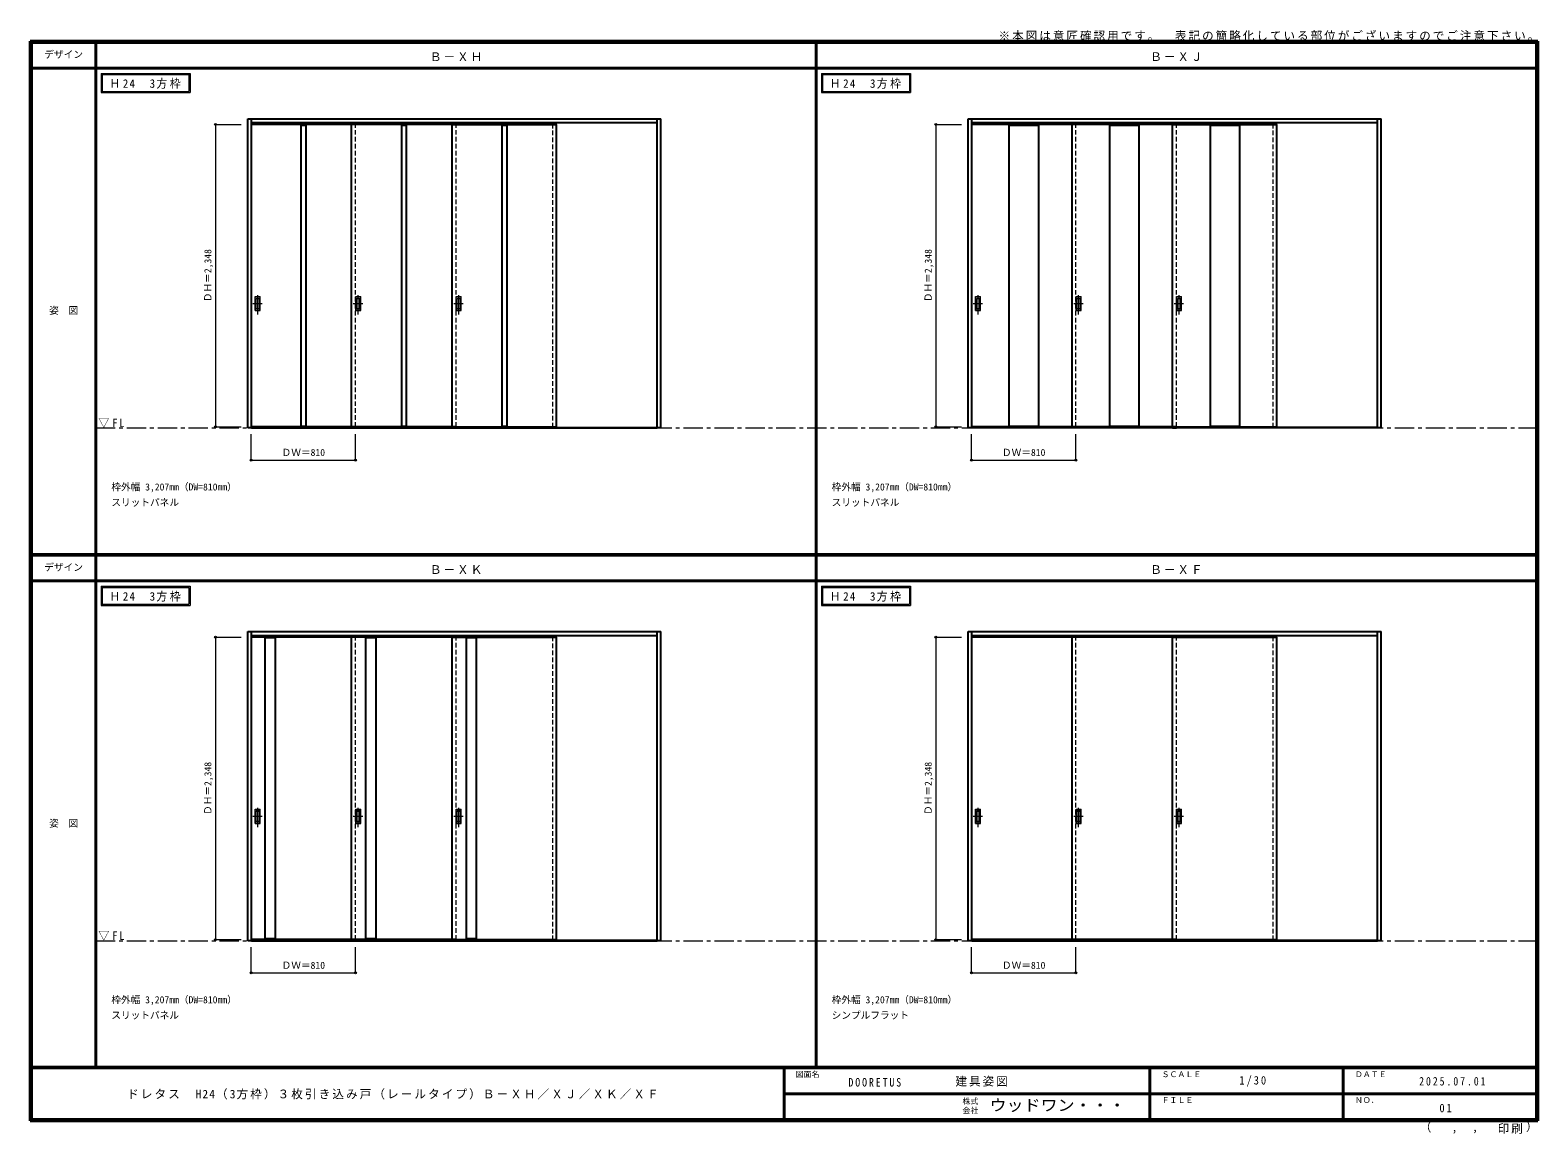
# Model space of a CAD drawing. Units: millimetres, scale not verified. Extents: x -6000 to 5700, y -4307 to 4260.
import ezdxf
from ezdxf.enums import TextEntityAlignment as Align

# ---------------------------------------------------------------- set-up
doc = ezdxf.new("R2010")
doc.units = ezdxf.units.MM
doc.header["$LTSCALE"] = 30
doc.header["$PDMODE"] = 32
doc.header["$PDSIZE"] = 15
doc.linetypes.add('CHAIN1', pattern=[8, 5, -1, 1, -1])
doc.linetypes.add('DASHED1', pattern=[1.8, 1.2, -0.6])
for name, color, linetype, lineweight in [('0-1_通り芯', 7, 'CHAIN1', 18), ('0-2_扉', 3, 'Continuous', 25), ('0-3_仕上げ', 7, 'Continuous', 18), ('0-4_枠', 3, 'Continuous', 25), ('0-6_引手', 7, 'Continuous', 18), ('0-A_文字', 7, 'Continuous', 18), ('0-B_寸法', 4, 'Continuous', 9), ('F-1_枠', 6, 'Continuous', 40)]:
    doc.layers.add(name, color=color, linetype=linetype, lineweight=lineweight)
doc.layers.add('F-A_文字', color=7, linetype='Continuous')
doc.styles.add('ＭＳ ゴシック', font='')
doc.styles.get('ＭＳ ゴシック').set_extended_font_data('MS Gothic')

msp = doc.modelspace()

# ---------------------------------------------------------------- linework, layer by layer
at = {"layer": '0-1_通り芯'}
for p, q in [((-5490, 1173), (5690, 1173)), ((-5490, -2807.5), (5690, -2807.5))]:
    msp.add_line(p, q, dxfattribs=at)
at = {"layer": '0-2_扉', "color": 4, "linetype": 'DASHED1', "lineweight": 9}
for p, q in [((-4282, 3529), (-4285, 3529)), ((-4285, 1181), (-4285, 3529)), ((-3475, 1181), (-3475, 3529)), ((-2695, 1181), (-2695, 3529)), ((-1945, 1176), (-1945, 3543)), ((-1915, 1176), (-1915, 3543)), ((1308, 3529), (1305, 3529)), ((1305, 1181), (1305, 3529)), ((2115, 1181), (2115, 3529)), ((2895, 1181), (2895, 3529)), ((3645, 1176), (3645, 3543)), ((3675, 1176), (3675, 3543)), ((-4285, 1181), (-4282, 1181)), ((1308, 1181), (1305, 1181)), ((-4282, -451.5), (-4285, -451.5)), ((-4285, -2799.5), (-4285, -451.5)), ((-3475, -2799.5), (-3475, -451.5)), ((-2695, -2799.5), (-2695, -451.5)), ((-1945, -2804.5), (-1945, -437.5)), ((-1915, -2804.5), (-1915, -437.5)), ((1308, -451.5), (1305, -451.5)), ((1305, -2799.5), (1305, -451.5)), ((2115, -2799.5), (2115, -451.5)), ((2895, -2799.5), (2895, -451.5)), ((3645, -2804.5), (3645, -437.5)), ((3675, -2804.5), (3675, -437.5)), ((-4282, -2799.5), (-4285, -2799.5)), ((1308, -2799.5), (1305, -2799.5))]:
    msp.add_line(p, q, dxfattribs=at)
at = {"layer": '0-2_扉'}
for p, q in [((-3475, 3529), (-4282, 3529)), ((-3899, 3529), (-3899, 1181)), ((-3861, 3529), (-3861, 1181)), ((-2695, 3529), (-3505, 3529)), ((-3505, 1181), (-3505, 3529)), ((-3119, 3529), (-3119, 1181)), ((-3081, 3529), (-3081, 1181)), ((-2725, 3529), (-1915, 3529)), ((-2725, 1181), (-2725, 3529)), ((-2339, 3529), (-2339, 1181)), ((-2301, 3529), (-2301, 1181)), ((-1915, 1181), (-1915, 3529)), ((2085, 3529), (1308, 3529)), ((1596, 3529), (1596, 1181)), ((1824, 3529), (1824, 1181)), ((2895, 3529), (2085, 3529)), ((2085, 1181), (2085, 3529)), ((2376, 3529), (2376, 1181)), ((2604, 3529), (2604, 1181)), ((2865, 3529), (3675, 3529)), ((2865, 1181), (2865, 3529)), ((3156, 3529), (3156, 1181)), ((3384, 3529), (3384, 1181)), ((3675, 1181), (3675, 3529)), ((-3475, 1181), (-4282, 1181)), ((-2695, 1181), (-3505, 1181)), ((-2725, 1181), (-1915, 1181)), ((-2725, 1173), (-2695, 1173)), ((2085, 1181), (1308, 1181)), ((2895, 1181), (2085, 1181)), ((2865, 1181), (3675, 1181)), ((2865, 1173), (2895, 1173)), ((-3475, -451.5), (-4282, -451.5)), ((-2695, -451.5), (-3505, -451.5)), ((-3505, -2799.5), (-3505, -451.5)), ((-2725, -451.5), (-1915, -451.5)), ((-2725, -2799.5), (-2725, -451.5)), ((-1915, -2799.5), (-1915, -451.5)), ((2115, -451.5), (1308, -451.5)), ((2895, -451.5), (2085, -451.5)), ((2085, -2799.5), (2085, -451.5)), ((2865, -451.5), (3675, -451.5)), ((2865, -2799.5), (2865, -451.5)), ((3675, -2799.5), (3675, -451.5)), ((-3475, -2799.5), (-4282, -2799.5)), ((-2695, -2799.5), (-3505, -2799.5)), ((-2725, -2799.5), (-1915, -2799.5)), ((-2725, -2807.5), (-2695, -2807.5)), ((2115, -2799.5), (1308, -2799.5)), ((2895, -2799.5), (2085, -2799.5)), ((2865, -2799.5), (3675, -2799.5)), ((2865, -2807.5), (2895, -2807.5))]:
    msp.add_line(p, q, dxfattribs=at)
at = {"layer": '0-2_扉', "color": 7, "lineweight": 18}
for p, q in [((-3899, 3521), (-3861, 3521)), ((-3119, 3521), (-3081, 3521)), ((-2339, 3521), (-2301, 3521)), ((1596, 3521), (1824, 3521)), ((2376, 3521), (2604, 3521)), ((3156, 3521), (3384, 3521)), ((-3899, 1189), (-3861, 1189)), ((-3119, 1189), (-3081, 1189)), ((-2339, 1189), (-2301, 1189)), ((1596, 1189), (1824, 1189)), ((2376, 1189), (2604, 1189)), ((3156, 1189), (3384, 1189))]:
    msp.add_line(p, q, dxfattribs=at)
at = {"layer": '0-3_仕上げ', "color": 3, "lineweight": 25}
for p, q in [((-4175, -2799.5), (-4175, -451.5)), ((-4095, -2799.5), (-4095, -451.5)), ((-3395, -2799.5), (-3395, -451.5)), ((-3315, -2799.5), (-3315, -451.5)), ((-2615, -2799.5), (-2615, -451.5)), ((-2535, -2799.5), (-2535, -451.5))]:
    msp.add_line(p, q, dxfattribs=at)
at = {"layer": '0-3_仕上げ'}
for p, q in [((-4095, -459.5), (-4175, -459.5)), ((-3315, -459.5), (-3395, -459.5)), ((-2535, -459.5), (-2615, -459.5)), ((-4095, -2791.5), (-4175, -2791.5)), ((-3315, -2791.5), (-3395, -2791.5)), ((-2535, -2791.5), (-2615, -2791.5))]:
    msp.add_line(p, q, dxfattribs=at)
at = {"layer": '0-4_枠'}
for p, q in [((-4312, 3573), (-1105, 3573)), ((-4312, 1173), (-4312, 3573)), ((-4282, 1173), (-4282, 3573)), ((-4282, 3543), (-1135, 3543)), ((-1135, 1173), (-1135, 3573)), ((-1105, 1173), (-1105, 3573)), ((1278, 3573), (4485, 3573)), ((1278, 1173), (1278, 3573)), ((1308, 1173), (1308, 3573)), ((1308, 3543), (4455, 3543)), ((4455, 1173), (4455, 3573)), ((4485, 1173), (4485, 3573)), ((-4282, 1173), (-4312, 1173)), ((-4282, 1176), (-1135, 1176)), ((-4282, 1173), (-1135, 1173)), ((-1105, 1173), (-1135, 1173)), ((1308, 1173), (1278, 1173)), ((4455, 1176), (1308, 1176)), ((-4312, -407.5), (-1105, -407.5)), ((-4312, -2807.5), (-4312, -407.5)), ((-4282, -2807.5), (-4282, -407.5)), ((-4282, -437.5), (-1135, -437.5)), ((-1135, -2807.5), (-1135, -407.5)), ((-1105, -2807.5), (-1105, -407.5)), ((1278, -407.5), (4485, -407.5)), ((1278, -2807.5), (1278, -407.5)), ((1308, -2807.5), (1308, -407.5)), ((1308, -437.5), (4455, -437.5)), ((4455, -2807.5), (4455, -407.5)), ((4485, -2807.5), (4485, -407.5)), ((-4282, -2807.5), (-4312, -2807.5)), ((-4282, -2804.5), (-1135, -2804.5)), ((-4282, -2807.5), (-1135, -2807.5)), ((-1105, -2807.5), (-1135, -2807.5)), ((1308, -2807.5), (1278, -2807.5)), ((1308, -2804.5), (4455, -2804.5)), ((1308, -2807.5), (4455, -2807.5)), ((4485, -2807.5), (4455, -2807.5))]:
    msp.add_line(p, q, dxfattribs=at)
msp.add_lwpolyline([(4485, 1173), (4455, 1173), (1308, 1173)], dxfattribs=at)
at = {"layer": '0-6_引手', "linetype": 'CHAIN1'}
for p, q in [((-4234, 2053.27), (-4234, 2224.12)), ((-3454, 2053.27), (-3454, 2224.12)), ((-2674, 2053.27), (-2674, 2224.12)), ((1356, 2053.27), (1356, 2224.12)), ((2136, 2053.27), (2136, 2224.12)), ((2916, 2053.27), (2916, 2224.12)), ((-4272.07, 2138.5), (-4199.56, 2138.5)), ((-3492.07, 2138.5), (-3419.56, 2138.5)), ((-2712.07, 2138.5), (-2639.56, 2138.5)), ((1317.93, 2138.5), (1390.43, 2138.5)), ((2097.93, 2138.5), (2170.43, 2138.5)), ((2877.93, 2138.5), (2950.43, 2138.5)), ((-4272.07, -1842), (-4199.56, -1842)), ((-4234, -1927.23), (-4234, -1756.38)), ((-3492.07, -1842), (-3419.56, -1842)), ((-3454, -1927.23), (-3454, -1756.38)), ((-2712.07, -1842), (-2639.56, -1842)), ((-2674, -1927.23), (-2674, -1756.38)), ((1317.93, -1842), (1390.43, -1842)), ((1356, -1927.23), (1356, -1756.38)), ((2097.93, -1842), (2170.43, -1842)), ((2136, -1927.23), (2136, -1756.38)), ((2877.93, -1842), (2950.43, -1842)), ((2916, -1927.23), (2916, -1756.38))]:
    msp.add_line(p, q, dxfattribs=at)
at = {"layer": '0-6_引手'}
for p, q in [((-4253, 2193.5), (-4215, 2193.5)), ((-4253, 2083.5), (-4253, 2193.5)), ((-4246.5, 2177.5), (-4221.5, 2177.5)), ((-4246.5, 2099.5), (-4246.5, 2177.5)), ((-4221.5, 2099.5), (-4221.5, 2177.5)), ((-4215, 2083.5), (-4215, 2193.5)), ((-3473, 2193.5), (-3435, 2193.5)), ((-3473, 2083.5), (-3473, 2193.5)), ((-3466.5, 2177.5), (-3441.5, 2177.5)), ((-3466.5, 2099.5), (-3466.5, 2177.5)), ((-3441.5, 2099.5), (-3441.5, 2177.5)), ((-3435, 2083.5), (-3435, 2193.5)), ((-2693, 2193.5), (-2655, 2193.5)), ((-2693, 2083.5), (-2693, 2193.5)), ((-2686.5, 2177.5), (-2661.5, 2177.5)), ((-2686.5, 2099.5), (-2686.5, 2177.5)), ((-2661.5, 2099.5), (-2661.5, 2177.5)), ((-2655, 2083.5), (-2655, 2193.5)), ((1337, 2193.5), (1375, 2193.5)), ((1337, 2083.5), (1337, 2193.5)), ((1343.5, 2177.5), (1368.5, 2177.5)), ((1343.5, 2099.5), (1343.5, 2177.5)), ((1368.5, 2099.5), (1368.5, 2177.5)), ((1375, 2083.5), (1375, 2193.5)), ((2117, 2193.5), (2155, 2193.5)), ((2117, 2083.5), (2117, 2193.5)), ((2123.5, 2177.5), (2148.5, 2177.5)), ((2123.5, 2099.5), (2123.5, 2177.5)), ((2148.5, 2099.5), (2148.5, 2177.5)), ((2155, 2083.5), (2155, 2193.5)), ((2897, 2193.5), (2935, 2193.5)), ((2897, 2083.5), (2897, 2193.5)), ((2903.5, 2177.5), (2928.5, 2177.5)), ((2903.5, 2099.5), (2903.5, 2177.5)), ((2928.5, 2099.5), (2928.5, 2177.5)), ((2935, 2083.5), (2935, 2193.5)), ((-4253, 2083.5), (-4215, 2083.5)), ((-4246.5, 2099.5), (-4221.5, 2099.5)), ((-3473, 2083.5), (-3435, 2083.5)), ((-3466.5, 2099.5), (-3441.5, 2099.5)), ((-2693, 2083.5), (-2655, 2083.5)), ((-2686.5, 2099.5), (-2661.5, 2099.5)), ((1337, 2083.5), (1375, 2083.5)), ((1343.5, 2099.5), (1368.5, 2099.5)), ((2117, 2083.5), (2155, 2083.5)), ((2123.5, 2099.5), (2148.5, 2099.5)), ((2897, 2083.5), (2935, 2083.5)), ((2903.5, 2099.5), (2928.5, 2099.5)), ((-4246.5, -1881), (-4246.5, -1803)), ((-4246.5, -1803), (-4221.5, -1803)), ((-4221.5, -1881), (-4221.5, -1803)), ((-4215, -1897), (-4215, -1787)), ((-3466.5, -1881), (-3466.5, -1803)), ((-3466.5, -1803), (-3441.5, -1803)), ((-3441.5, -1881), (-3441.5, -1803)), ((-3435, -1897), (-3435, -1787)), ((-2686.5, -1881), (-2686.5, -1803)), ((-2686.5, -1803), (-2661.5, -1803)), ((-2661.5, -1881), (-2661.5, -1803)), ((-2655, -1897), (-2655, -1787)), ((1343.5, -1881), (1343.5, -1803)), ((1343.5, -1803), (1368.5, -1803)), ((1368.5, -1881), (1368.5, -1803)), ((1375, -1897), (1375, -1787)), ((2123.5, -1881), (2123.5, -1803)), ((2123.5, -1803), (2148.5, -1803)), ((2148.5, -1881), (2148.5, -1803)), ((2155, -1897), (2155, -1787)), ((2903.5, -1881), (2903.5, -1803)), ((2903.5, -1803), (2928.5, -1803)), ((2928.5, -1881), (2928.5, -1803)), ((2935, -1897), (2935, -1787)), ((-4253, -1897), (-4215, -1897)), ((-4246.5, -1881), (-4221.5, -1881)), ((-3473, -1897), (-3435, -1897)), ((-3466.5, -1881), (-3441.5, -1881)), ((-2693, -1897), (-2655, -1897)), ((-2686.5, -1881), (-2661.5, -1881)), ((1337, -1897), (1375, -1897)), ((1343.5, -1881), (1368.5, -1881)), ((2117, -1897), (2155, -1897)), ((2123.5, -1881), (2148.5, -1881)), ((2897, -1897), (2935, -1897)), ((2903.5, -1881), (2928.5, -1881))]:
    msp.add_line(p, q, dxfattribs=at)
at = {"layer": '0-6_引手', "linetype": 'DASHED1'}
for p, q in [((-4218, 2087.5), (-4218, 2189.5)), ((-3438, 2087.5), (-3438, 2189.5)), ((-2658, 2087.5), (-2658, 2189.5)), ((1372, 2087.5), (1372, 2189.5)), ((2152, 2087.5), (2152, 2189.5)), ((2932, 2087.5), (2932, 2189.5)), ((-4250, 2087.5), (-4218, 2087.5)), ((-3470, 2087.5), (-3438, 2087.5)), ((-2690, 2087.5), (-2658, 2087.5)), ((1340, 2087.5), (1372, 2087.5)), ((2120, 2087.5), (2152, 2087.5)), ((2900, 2087.5), (2932, 2087.5)), ((-4250, -1791), (-4218, -1791)), ((-4250, -1893), (-4250, -1791)), ((-3470, -1791), (-3438, -1791)), ((-3470, -1893), (-3470, -1791)), ((-2690, -1791), (-2658, -1791)), ((-2690, -1893), (-2690, -1791)), ((1340, -1791), (1372, -1791)), ((1340, -1893), (1340, -1791)), ((2120, -1791), (2152, -1791)), ((2120, -1893), (2120, -1791)), ((2900, -1791), (2932, -1791)), ((2900, -1893), (2900, -1791))]:
    msp.add_line(p, q, dxfattribs=at)
for points in [[(-4250, 2087.5), (-4250, 2189.5), (-4218, 2189.5)], [(-3470, 2087.5), (-3470, 2189.5), (-3438, 2189.5)], [(-2690, 2087.5), (-2690, 2189.5), (-2658, 2189.5)], [(1340, 2087.5), (1340, 2189.5), (1372, 2189.5)], [(2120, 2087.5), (2120, 2189.5), (2152, 2189.5)], [(2900, 2087.5), (2900, 2189.5), (2932, 2189.5)], [(-4250, -1893), (-4218, -1893), (-4218, -1791)], [(-3470, -1893), (-3438, -1893), (-3438, -1791)], [(-2690, -1893), (-2658, -1893), (-2658, -1791)], [(1340, -1893), (1372, -1893), (1372, -1791)], [(2120, -1893), (2152, -1893), (2152, -1791)], [(2900, -1893), (2932, -1893), (2932, -1791)]]:
    msp.add_lwpolyline(points, dxfattribs=at)
at = {"layer": '0-6_引手'}
for points in [[(-4253, -1897), (-4253, -1787), (-4215, -1787)], [(-3473, -1897), (-3473, -1787), (-3435, -1787)], [(-2693, -1897), (-2693, -1787), (-2655, -1787)], [(1337, -1897), (1337, -1787), (1375, -1787)], [(2117, -1897), (2117, -1787), (2155, -1787)], [(2897, -1897), (2897, -1787), (2935, -1787)]]:
    msp.add_lwpolyline(points, dxfattribs=at)
at = {"layer": '0-A_文字'}
for p, q in [((-5450, 3925), (-5450, 3775)), ((-5440, 3915), (-5440, 3785)), ((-5440, 3915), (-4767.38, 3915)), ((-4767.38, 3915), (-4767.38, 3785)), ((140, 3925), (140, 3775)), ((150, 3915), (150, 3785)), ((150, 3915), (822.62, 3915)), ((822.62, 3915), (822.62, 3785)), ((-5450, 3775), (-4757.38, 3775)), ((-5440, 3785), (-4767.38, 3785)), ((140, 3775), (832.62, 3775)), ((150, 3785), (822.62, 3785)), ((-5450, -55.5), (-5450, -205.5)), ((-5440, -65.5), (-5440, -195.5)), ((-5440, -65.5), (-4767.38, -65.5)), ((-4767.38, -65.5), (-4767.38, -195.5)), ((140, -55.5), (140, -205.5)), ((150, -65.5), (150, -195.5)), ((150, -65.5), (822.62, -65.5)), ((822.62, -65.5), (822.62, -195.5)), ((-5450, -205.5), (-4757.38, -205.5)), ((-5440, -195.5), (-4767.38, -195.5)), ((140, -205.5), (832.62, -205.5)), ((150, -195.5), (822.62, -195.5))]:
    msp.add_line(p, q, dxfattribs=at)
for points in [[(-5450, 3925), (-4757.38, 3925), (-4757.38, 3775)], [(140, 3925), (832.62, 3925), (832.62, 3775)], [(-5450, -55.5), (-4757.38, -55.5), (-4757.38, -205.5)], [(140, -55.5), (832.62, -55.5), (832.62, -205.5)]]:
    msp.add_lwpolyline(points, dxfattribs=at)
at = {"layer": '0-B_寸法'}
for p, q in [((-4562, 3529), (-4362, 3529)), ((-4562, 3529), (-4562, 1181)), ((1028, 3529), (1228, 3529)), ((1028, 3529), (1028, 1181)), ((-4562, 1181), (-4362, 1181)), ((1028, 1181), (1228, 1181)), ((-4285, 923), (-4285, 1123)), ((-3475, 923), (-3475, 1123)), ((1305, 923), (1305, 1123)), ((2115, 923), (2115, 1123)), ((-4285, 923), (-3475, 923)), ((1305, 923), (2115, 923)), ((-4562, -451.5), (-4362, -451.5)), ((-4562, -451.5), (-4562, -2799.5)), ((1028, -451.5), (1028, -2799.5)), ((1028, -451.5), (1228, -451.5)), ((-4562, -2799.5), (-4362, -2799.5)), ((1028, -2799.5), (1228, -2799.5)), ((-4285, -3057.5), (-4285, -2857.5)), ((-3475, -3057.5), (-3475, -2857.5)), ((1305, -3057.5), (1305, -2857.5)), ((2115, -3057.5), (2115, -2857.5)), ((-4285, -3057.5), (-3475, -3057.5)), ((1305, -3057.5), (2115, -3057.5))]:
    msp.add_line(p, q, dxfattribs=at)
at = {"layer": '0-B_寸法', "color": 7}
for p in [(-4562, 3529), (1028, 3529), (-4562, 1181), (1028, 1181), (-4285, 923), (-3475, 923), (1305, 923), (2115, 923), (-4562, -451.5), (1028, -451.5), (-4562, -2799.5), (1028, -2799.5), (-4285, -3057.5), (-3475, -3057.5), (1305, -3057.5), (2115, -3057.5)]:
    msp.add_point(p, dxfattribs=at)
at = {"layer": 'F-1_枠'}
for p, q in [((-6000, 4175), (5700, 4175)), ((-6000, 4175), (-6000, -4205)), ((-6000, 4170), (5700, 4170)), ((-6000, 4165), (5700, 4165)), ((-5995, 4175), (-5995, -4205)), ((-5990, 4175), (-5990, -4205)), ((-5490, 4175), (-5490, -3790)), ((100, -3790), (100, 4175)), ((5690, 4175), (5690, -4205)), ((5695, 4175), (5695, -4205)), ((5700, 4175), (5700, -4205)), ((-6000, 3965), (5700, 3965)), ((-6000, 190.5), (5700, 190.5)), ((-6000, 187.5), (5700, 187.5)), ((-6000, 184.5), (5700, 184.5)), ((-6000, -15.5), (5700, -15.5)), ((5700, -3790), (-6000, -3790)), ((5700, -3795), (-6000, -3795)), ((-150, -3795), (-150, -4195)), ((2690, -3795), (2690, -4195)), ((4190, -3795), (4190, -4195)), ((-150, -3995), (5690, -3995.01)), ((5700, -4195), (-6000, -4195)), ((5700, -4200), (-6000, -4200)), ((5700, -4205), (-6000, -4205))]:
    msp.add_line(p, q, dxfattribs=at)

# ---------------------------------------------------------------- texts
at = {"layer": '0-A_文字', "style": 'ＭＳ ゴシック'}
for s, p in [('枠外幅 3,207mm（DW=810mm）', (-5370, 670.5)), ('枠外幅 3,207mm（DW=810mm）', (220, 670.5)), ('スリットパネル', (-5370, 550.5)), ('スリットパネル', (220, 550.5)), ('枠外幅 3,207mm（DW=810mm）', (-5370, -3310)), ('枠外幅 3,207mm（DW=810mm）', (220, -3310)), ('スリットパネル', (-5370, -3430)), ('シンプルフラット', (220, -3430))]:
    msp.add_text(s, height=54.99, dxfattribs=at).set_placement(p, align=Align.BOTTOM_LEFT)
at = {"layer": '0-A_文字', "char_height": 65.98, "attachment_point": 7, "style": 'ＭＳ ゴシック'}
for s, insert in [('\\T1.17;※本図は意匠確認用です。\u3000表記の簡略化している部位がございますのでご注意下さい。', (1515, 4175)), ('\\T1.17;Ｂ－ＸＨ', (-2897.5, 4020)), ('\\T1.17;Ｂ－ＸＪ', (2692.5, 4020)), ('\\T1.22;\\W0.95;Ｈ24\u30003方枠', (-5385.34, 3805)), ('\\T1.22;\\W0.95;Ｈ24\u30003方枠', (204.66, 3805)), ('\\T1.26;\\W0.95;▽FL', (-5471.25, 1173)), ('\\T1.17;Ｂ－ＸＫ', (-2897.5, 39.5)), ('\\T1.17;Ｂ－ＸＦ', (2692.5, 39.5)), ('\\T1.22;\\W0.95;Ｈ24\u30003方枠', (-5385.34, -175.5)), ('\\T1.22;\\W0.95;Ｈ24\u30003方枠', (204.66, -175.5)), ('\\T1.26;\\W0.95;▽FL', (-5471.25, -2807.5))]:
    msp.add_mtext(s, dxfattribs=dict(at, insert=insert))
at = {"layer": '0-B_寸法', "color": 7, "style": 'ＭＳ ゴシック'}
for p in [(-4577, 2148.75), (1013, 2148.75), (-4577, -1831.75), (1013, -1831.75)]:
    msp.add_text('ＤＨ＝2,348', height=54.99, rotation=90, dxfattribs=at).set_placement(p, align=Align.BOTTOM_LEFT)
for p in [(-4048.75, 938), (1541.25, 938), (-4048.75, -3042.5), (1541.25, -3042.5)]:
    msp.add_text('ＤＷ＝810', height=54.99, dxfattribs=at).set_placement(p, align=Align.BOTTOM_LEFT)
at = {"layer": 'F-A_文字', "style": 'ＭＳ ゴシック'}
for s, height, p in [('デザイン', 54.99, (-5890, 4027.5)), ('姿\u3000図', 54.99, (-5852.5, 2040.25)), ('デザイン', 54.99, (-5890, 47)), ('姿\u3000図', 54.99, (-5852.5, -1940.25)), ('図面名', 43.99, (-60, -3880)), ('ＳＣＡＬＥ', 43.99, (2780, -3880)), ('ＤＡＴＥ', 43.99, (4280, -3880)), ('株式', 43.99, (1235, -4089)), ('ＦＩＬＥ', 43.99, (2780, -4080)), ('ＮＯ．', 43.99, (4280, -4080)), ('会社', 43.99, (1235, -4161)), ('（', 65.98, (4784.03, -4308.31)), ('）', 65.98, (5608.4, -4304.13)), (',', 65.98, (5031.28, -4308.31)), (',', 65.98, (5190.2, -4305.53))]:
    msp.add_text(s, height=height, dxfattribs=at).set_placement(p, align=Align.BOTTOM_LEFT)
at = {"layer": 'F-A_文字', "style": 'ＭＳ ゴシック', "width": 1.1}
msp.add_text('ウッドワン・・・', height=87.98, dxfattribs=at).set_placement((1445, -4155), align=Align.BOTTOM_LEFT)
at = {"layer": 'F-A_文字', "char_height": 65.98, "attachment_point": 7, "style": 'ＭＳ ゴシック'}
for s, insert in [('\\T1.17;建具姿図', (1180.42, -3940)), ('\\T1.38;\\W0.9;1/30', (3383.75, -3940)), ('\\T1.18;ドレタス\u3000H24（3方枠）３枚引き込み戸（レールタイプ）Ｂ－ＸＨ／ＸＪ／ＸＫ／ＸＦ', (-5247.55, -4040)), ('\\T1.39;\\W0.85;DOORETUS', (350, -3940.79)), ('\\T1.39;\\W0.85;2025.07.01', (4778.75, -3932.5)), ('\\T1.36;\\W0.9;01', (4936.25, -4140)), ('\\T1.17;印刷', (5388.15, -4306.92))]:
    msp.add_mtext(s, dxfattribs=dict(at, insert=insert))

doc.saveas('drawing.dxf')
